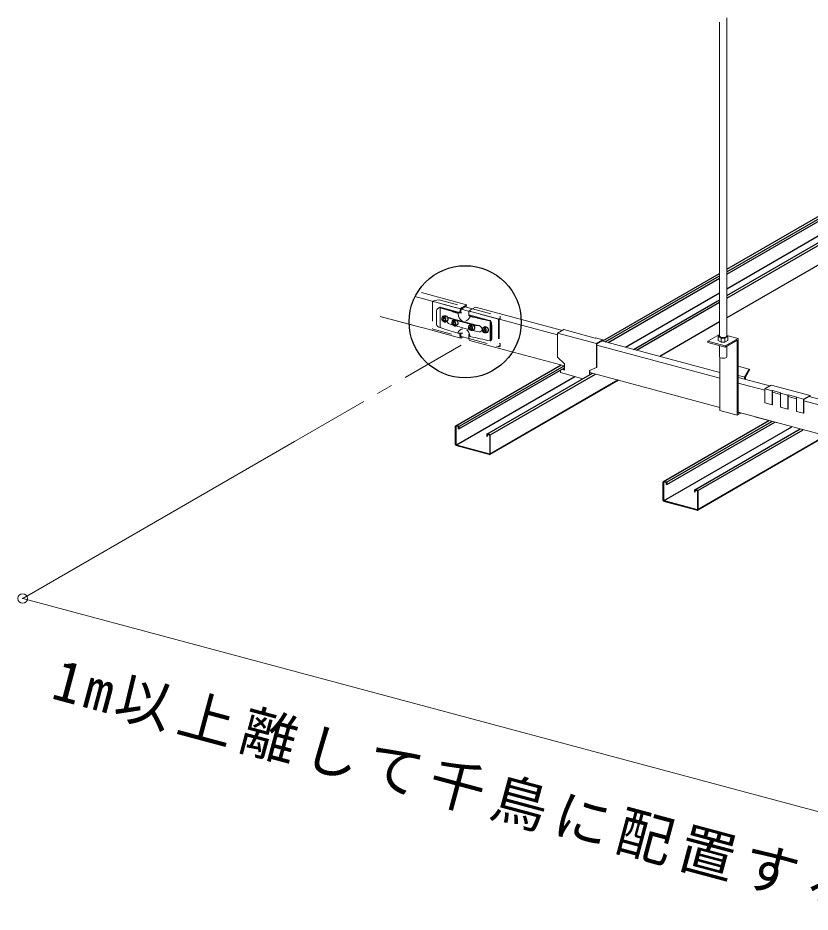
# Model space of a CAD drawing. Units: millimetres on the paper, with parts at other scales. Extents: x -195 to 195, y -1209 to 138.
# Drawn here: x -9.6 to 40, y -93.2 to -37.2 of the extents above; entities that cross this region are included whole.
import ezdxf

# ---------------------------------------------------------------- set-up
doc = ezdxf.new("R2010")
doc.units = ezdxf.units.MM
doc.header["$PDMODE"] = 32
doc.header["$PDSIZE"] = 0.6
doc.linetypes.add('CHAIN1', pattern=[8, 5, -1, 1, -1])
doc.linetypes.add('DASHED1', pattern=[1.8, 1.2, -0.6])
for name, color, linetype, lineweight in [('5-0_中心線', 4, 'CHAIN1', 9), ('5-1_吊り材', 7, 'Continuous', 18), ('5-2_野縁受け', 3, 'Continuous', 18), ('5-3_野縁', 2, 'Continuous', 25), ('5-5_寸法', 4, 'Continuous', 9), ('5-A_クリップ', 7, 'Continuous', 18), ('5-B_補強金具・金具・その他', 3, 'Continuous', 18), ('5-C_ビス・アンカーボルト・強調図形', 2, 'Continuous', 25)]:
    doc.layers.add(name, color=color, linetype=linetype, lineweight=lineweight)
doc.styles.add('ＭＳ ゴシック', font='')
doc.styles.get('ＭＳ ゴシック').set_extended_font_data('MS Gothic')

msp = doc.modelspace()

# ---------------------------------------------------------------- linework, layer by layer
at = {"layer": '5-0_中心線'}
msp.add_line((7.72, -63.76), (18.15, -57.738), dxfattribs=at)
at = {"layer": '5-1_吊り材'}
for p, q in [((34.343, -37.496), (34.343, -57.172)), ((34.793, -57.157), (34.793, -37.236)), ((33.615, -57.476), (34.343, -57.056)), ((33.615, -57.476), (33.615, -57.556)), ((33.615, -57.476), (34.702, -57.767)), ((33.615, -57.556), (34.702, -57.847)), ((34.257, -57.183), (34.343, -57.12)), ((34.447, -57.536), (34.665, -57.536)), ((34.665, -57.536), (34.854, -57.431)), ((34.702, -57.767), (35.499, -57.307)), ((34.702, -57.847), (35.443, -57.419)), ((35.499, -57.307), (34.793, -57.118)), ((34.854, -57.431), (34.854, -57.183)), ((35.443, -57.419), (35.443, -62.116)), ((35.499, -57.307), (35.499, -62.004)), ((34.339, -57.75), (34.339, -58.459)), ((34.702, -57.767), (34.702, -57.847)), ((34.793, -58.459), (34.793, -57.794)), ((34.357, -58.493), (34.357, -61.824)), ((35.962, -59.733), (36.236, -59.258)), ((36.195, -59.234), (36.236, -59.258)), ((35.854, -59.719), (35.499, -59.623)), ((35.907, -59.733), (35.907, -59.86)), ((35.962, -59.875), (35.962, -59.733)), ((34.357, -61.824), (35.443, -62.116)), ((35.676, -61.981), (35.443, -62.116)), ((35.581, -61.956), (35.499, -62.004))]:
    msp.add_line(p, q, dxfattribs=at)
for points in [[(34.257, -57.431), (34.257, -57.183), (34.447, -57.287)], [(34.257, -57.431), (34.447, -57.536), (34.447, -57.287), (34.665, -57.287)], [(34.665, -57.536), (34.665, -57.287), (34.854, -57.183), (34.793, -57.138)], [(35.907, -59.733), (36.195, -59.234), (35.499, -59.047)]]:
    msp.add_lwpolyline(points, dxfattribs=at)
for centre, start_param in [((34.566, -57.157), 0.169876), ((34.566, -58.458), 0.009069)]:
    msp.add_ellipse(centre, major_axis=(-0.227, 0), ratio=0.41029, start_param=start_param, end_param=3.132524, dxfattribs=at)
at = {"layer": '5-2_野縁受け'}
for p, q in [((15.256, -54.678), (18.125, -55.447)), ((18.499, -55.196), (15.672, -54.438)), ((18.499, -55.276), (18.194, -55.452)), ((18.744, -55.519), (19.049, -55.343)), ((24.497, -56.803), (19.049, -55.343)), ((13.089, -55.929), (15.209, -56.497)), ((13.089, -55.929), (15.509, -56.578)), ((18.083, -55.7), (18.083, -55.596)), ((18.139, -55.564), (18.139, -55.695)), ((18.633, -55.827), (18.633, -55.743)), ((18.675, -55.594), (24.193, -57.073)), ((15.509, -56.578), (15.777, -56.65)), ((15.777, -56.65), (18.138, -57.282)), ((18.083, -57.176), (18.083, -56.978)), ((18.139, -56.977), (18.139, -57.144)), ((18.633, -57.323), (18.633, -57.096)), ((18.194, -57.272), (18.274, -57.225)), ((18.686, -57.429), (24.628, -59.021)), ((34.357, -59.445), (26.967, -57.465)), ((26.648, -57.731), (34.357, -59.796)), ((34.357, -61.628), (26.214, -59.446)), ((37.487, -60.284), (35.499, -59.751)), ((35.499, -60.102), (37.175, -60.551)), ((37.652, -60.679), (38.164, -60.816)), ((38.641, -60.944), (39.153, -61.081)), ((50.536, -63.78), (39.957, -60.945)), ((39.63, -61.209), (50.232, -64.05)), ((50.667, -65.998), (35.499, -61.934))]:
    msp.add_line(p, q, dxfattribs=at)
for points in [[(18.194, -55.372), (18.499, -55.196), (18.499, -55.276)], [(37.918, -62.582), (36.773, -62.276), (36.556, -62.217)]]:
    msp.add_lwpolyline(points, dxfattribs=at)
for centre, major_axis, start_param, end_param in [((18.194, -55.532), (-0.06, -0.169), 3.715564, 5.28636), ((18.194, -55.532), (-0.0301, -0.0846), 3.715564, 5.28636), ((18.744, -55.679), (-0.06, -0.169), 3.715564, 5.28636), ((18.194, -57.112), (-0.06, -0.169), 5.28636, 6.487084), ((18.194, -57.112), (-0.0301, -0.0846), 5.28636, 6.45265), ((18.194, -57.112), (-0.06, -0.169), 0.203899, 0.573971), ((18.744, -57.259), (-0.06, -0.169), 5.28636, 6.304262)]:
    msp.add_ellipse(centre, major_axis=major_axis, ratio=0.550454, start_param=start_param, end_param=end_param, dxfattribs=at)
at = {"layer": '5-3_野縁'}
for p, q in [((34.793, -52.974), (55.594, -40.965)), ((34.793, -53.133), (55.782, -41.015)), ((34.793, -53.283), (55.959, -41.063)), ((34.793, -54.193), (57.035, -41.351)), ((34.793, -54.627), (57.55, -41.489)), ((34.793, -54.786), (57.738, -41.539)), ((59.187, -41.928), (34.793, -56.012)), ((27.031, -57.455), (34.343, -53.234)), ((27.187, -57.524), (34.343, -53.393)), ((27.365, -57.571), (34.343, -53.543)), ((28.441, -57.86), (34.343, -54.453)), ((28.955, -57.998), (34.343, -54.887)), ((29.143, -58.048), (34.343, -55.046)), ((34.343, -56.272), (30.593, -58.436)), ((17.818, -62.774), (24.417, -58.965)), ((18.018, -62.968), (24.628, -59.152)), ((18.049, -62.8), (24.605, -59.015)), ((17.854, -63.972), (25.268, -59.692)), ((19.774, -63.298), (26.373, -59.489)), ((20.005, -63.324), (26.561, -59.539)), ((27.978, -59.929), (19.924, -64.579)), ((28.01, -59.928), (19.956, -64.578)), ((28.01, -59.928), (19.956, -64.578)), ((30.837, -66.263), (37.436, -62.453)), ((31.037, -66.457), (37.802, -62.551)), ((31.069, -66.289), (37.624, -62.504)), ((17.8, -63.96), (17.8, -62.81)), ((17.822, -62.816), (17.822, -63.966)), ((17.844, -62.772), (17.974, -62.807)), ((17.974, -62.832), (17.844, -62.797)), ((17.996, -62.962), (17.996, -62.862)), ((18.018, -62.968), (17.996, -62.962)), ((18.018, -62.868), (18.018, -62.968)), ((30.873, -67.461), (38.878, -62.839)), ((32.793, -66.787), (39.392, -62.977)), ((33.025, -66.813), (39.58, -63.028)), ((19.756, -63.334), (19.756, -63.434)), ((19.756, -63.434), (19.778, -63.44)), ((19.778, -63.34), (19.778, -63.44)), ((19.93, -63.331), (19.8, -63.296)), ((19.93, -63.356), (19.8, -63.321)), ((19.952, -63.386), (19.952, -64.536)), ((19.974, -64.542), (19.974, -63.392)), ((40.998, -63.417), (32.943, -68.068)), ((41.03, -63.416), (32.975, -68.066)), ((19.93, -64.556), (17.844, -63.997)), ((19.924, -64.579), (17.844, -64.022)), ((30.82, -67.448), (30.82, -66.298)), ((30.841, -66.304), (30.841, -67.454)), ((30.863, -66.26), (30.994, -66.295)), ((30.994, -66.32), (30.863, -66.285)), ((31.015, -66.451), (31.015, -66.351)), ((31.037, -66.457), (31.015, -66.451)), ((31.037, -66.357), (31.037, -66.457)), ((32.776, -66.823), (32.776, -66.923)), ((32.776, -66.923), (32.797, -66.928)), ((32.797, -66.828), (32.797, -66.928)), ((32.95, -66.819), (32.819, -66.784)), ((32.95, -66.844), (32.819, -66.809)), ((32.971, -66.875), (32.971, -68.025)), ((32.993, -68.031), (32.993, -66.881)), ((32.95, -68.044), (30.863, -67.485)), ((32.943, -68.068), (30.863, -67.51))]:
    msp.add_line(p, q, dxfattribs=at)
for centre, major_axis, start_param, end_param in [((17.844, -62.822), (-0.0243, 0.048), 5.691408, 7.262205), ((17.844, -62.822), (0.0121, -0.024), 2.549816, 4.120612), ((17.974, -62.857), (-0.0243, 0.048), 4.120612, 5.691408), ((17.974, -62.857), (0.0121, -0.024), 0.97902, 2.549816), ((19.8, -63.346), (-0.0243, 0.048), 5.691408, 7.262205), ((19.8, -63.346), (0.0121, -0.024), 2.549816, 4.120612), ((19.93, -63.381), (-0.0243, 0.048), 4.120612, 5.691408), ((19.93, -63.381), (0.0121, -0.024), 0.97902, 2.549816), ((17.844, -63.972), (-0.0243, 0.048), 0.97902, 2.549816), ((17.844, -63.972), (0.0121, -0.024), 4.120612, 5.691408), ((19.93, -64.531), (0.0121, -0.024), 5.691408, 7.262205), ((19.93, -64.531), (-0.0243, 0.048), 2.549816, 4.120612), ((30.863, -66.31), (-0.0243, 0.048), 5.691408, 7.262205), ((30.863, -66.31), (0.0121, -0.024), 2.549816, 4.120612), ((30.994, -66.345), (-0.0243, 0.048), 4.120612, 5.691408), ((30.994, -66.345), (0.0121, -0.024), 0.97902, 2.549816), ((32.819, -66.834), (-0.0243, 0.048), 5.691408, 7.262205), ((32.819, -66.834), (0.0121, -0.024), 2.549816, 4.120612), ((32.95, -66.869), (-0.0243, 0.048), 4.120612, 5.691408), ((32.95, -66.869), (0.0121, -0.024), 0.97902, 2.549816), ((30.863, -67.46), (-0.0243, 0.048), 0.97902, 2.549816), ((30.863, -67.46), (0.0121, -0.024), 4.120612, 5.691408), ((32.95, -68.019), (0.0121, -0.024), 5.691408, 7.262205), ((32.95, -68.019), (-0.0243, 0.048), 2.549816, 4.120612)]:
    msp.add_ellipse(centre, major_axis=major_axis, ratio=0.751651, start_param=start_param, end_param=end_param, dxfattribs=at)
at = {"layer": '5-5_寸法'}
for p, q in [((7.72, -63.76), (-9.312, -73.593)), ((-9.312, -73.593), (53.791, -90.502))]:
    msp.add_line(p, q, dxfattribs=at)
at = {"layer": '5-5_寸法', "color": 7}
msp.add_point((-9.312, -73.593), dxfattribs=at)
at = {"layer": '5-A_クリップ'}
for p, q in [((24.193, -56.979), (24.597, -56.746)), ((24.193, -56.979), (24.193, -58.479)), ((24.193, -56.979), (26.627, -57.631)), ((25.053, -56.868), (24.597, -56.746)), ((25.032, -56.88), (26.553, -57.288)), ((26.553, -57.288), (26.574, -57.276)), ((26.627, -57.631), (26.627, -59.131)), ((26.648, -57.649), (27.01, -57.44)), ((26.648, -57.649), (26.648, -59.119)), ((27.01, -57.44), (27.01, -57.476)), ((27.031, -57.398), (27.031, -57.482)), ((24.193, -58.479), (24.628, -58.895)), ((24.372, -59.451), (24.372, -59.3)), ((24.53, -59.208), (24.58, -59.282)), ((24.551, -59.196), (24.6, -59.27)), ((24.628, -59.295), (24.628, -58.895)), ((26.193, -59.314), (26.627, -59.131)), ((26.193, -59.593), (26.193, -59.314)), ((26.214, -59.306), (26.214, -59.581)), ((26.627, -59.131), (26.648, -59.119)), ((25.783, -59.829), (24.372, -59.451)), ((37.175, -60.464), (37.578, -60.231)), ((37.175, -60.464), (37.175, -61.345)), ((37.631, -60.586), (37.175, -60.464)), ((40.012, -60.883), (37.578, -60.231)), ((37.631, -60.586), (37.652, -60.574)), ((37.631, -60.586), (37.631, -61.468)), ((37.652, -60.574), (37.652, -61.456)), ((37.652, -60.574), (38.185, -60.717)), ((38.164, -60.729), (38.185, -60.717)), ((38.164, -60.729), (38.164, -61.61)), ((38.164, -60.729), (38.62, -60.851)), ((38.62, -60.851), (38.641, -60.839)), ((38.62, -60.851), (38.62, -61.733)), ((38.641, -60.839), (38.641, -61.721)), ((39.173, -60.982), (38.641, -60.839)), ((39.153, -60.994), (39.173, -60.982)), ((39.153, -60.994), (39.153, -61.875)), ((39.153, -60.994), (39.609, -61.116)), ((39.609, -61.116), (40.012, -60.883)), ((39.63, -61.134), (39.991, -60.925)), ((39.991, -60.925), (39.991, -60.955)), ((40.012, -60.883), (40.012, -60.96)), ((37.175, -61.345), (37.631, -61.468)), ((37.631, -61.468), (37.652, -61.456)), ((39.609, -61.116), (39.609, -61.998)), ((39.63, -61.134), (39.63, -61.986)), ((38.164, -61.61), (38.62, -61.733)), ((38.62, -61.733), (38.641, -61.721)), ((39.153, -61.875), (39.609, -61.998)), ((39.609, -61.998), (39.63, -61.986))]:
    msp.add_line(p, q, dxfattribs=at)
for points in [[(25.032, -56.88), (25.053, -56.868), (25.053, -56.886)], [(26.627, -57.631), (27.031, -57.398), (26.574, -57.276)], [(24.628, -59.295), (24.58, -59.282), (24.6, -59.27), (24.628, -59.278)]]:
    msp.add_lwpolyline(points, dxfattribs=at)
at = {"layer": '5-B_補強金具・金具・その他', "linetype": 'DASHED1'}
for p, q in [((16.368, -55.03), (16.368, -56.685)), ((18.167, -55.477), (16.378, -54.998)), ((16.398, -54.978), (16.48, -54.931)), ((16.48, -54.931), (16.769, -54.894)), ((16.732, -55.406), (16.765, -55.387)), ((16.769, -54.894), (18.402, -55.332)), ((18.139, -55.695), (16.973, -55.382)), ((18.633, -55.827), (19.893, -56.165)), ((20.498, -56.102), (18.666, -55.611)), ((18.857, -55.454), (20.59, -55.918)), ((20.59, -55.918), (20.609, -56.037)), ((20.498, -56.136), (20.498, -57.792)), ((20.528, -56.084), (20.609, -56.037)), ((20.531, -56.138), (20.531, -57.773)), ((20.536, -56.129), (20.609, -56.087)), ((20.609, -56.037), (20.609, -56.087)), ((16.394, -56.721), (18.16, -57.195)), ((18.633, -57.321), (20.523, -57.828)), ((19.997, -57.451), (20.021, -57.432)), ((20.59, -57.618), (20.531, -57.602)), ((20.59, -57.618), (20.609, -57.737)), ((20.538, -57.778), (20.609, -57.737)), ((20.538, -57.828), (20.609, -57.787)), ((20.609, -57.737), (20.609, -57.787))]:
    msp.add_line(p, q, dxfattribs=at)
at = {"layer": '5-B_補強金具・金具・その他'}
for p, q in [((16.834, -56.624), (16.834, -55.374)), ((18.402, -55.332), (18.857, -55.454)), ((16.611, -55.58), (16.611, -56.43)), ((17.98, -55.709), (18.139, -55.695)), ((18.167, -55.477), (18.598, -55.593)), ((18.598, -55.593), (18.666, -55.611)), ((18.609, -55.821), (18.717, -55.935)), ((19.976, -57.465), (19.976, -56.215)), ((20.045, -56.5), (20.045, -57.35)), ((20.069, -57.33), (20.069, -56.48)), ((18.257, -56.976), (17.946, -56.979)), ((18.609, -57.071), (18.717, -57.185)), ((18.16, -57.195), (18.633, -57.321))]:
    msp.add_line(p, q, dxfattribs=at)
msp.add_lwpolyline([(17.98, -55.709), (17.972, -55.736), (18.194, -55.71)], dxfattribs=at)
at = {"layer": '5-B_補強金具・金具・その他', "linetype": 'DASHED1'}
for centre, radius, start, end in [((16.428, -55.03), 0.06, 120, 180), ((16.89, -55.603), 0.25, 95.096, 120), ((18.897, -55.627), 0.331, 217.1689, 217.2774), ((20.558, -56.136), 0.06, 120, 180), ((20.541, -56.138), 0.01, 120, 180), ((16.403, -56.688), 0.0344, 175.3044, 255), ((20.532, -57.795), 0.0344, 175.3044, 280.5293), ((20.537, -57.772), 0.006, 178.3446, 277.4891)]:
    msp.add_arc(centre, radius, start, end, dxfattribs=at)
at = {"layer": '5-B_補強金具・金具・その他'}
for centre, radius, start, end in [((16.857, -55.623), 0.25, 95.096, 170.0725), ((22.37, -39.957), 16.381, 250.2497, 254.428), ((22.159, -40.704), 15.576, 250.1443, 254.4379), ((18.473, -55.758), 0.512, 182.2167, 240.0524), ((18.228, -55.737), 0.528, 291.8088, 335.9963), ((18.897, -55.627), 0.331, 217.2774, 238.4368), ((18.748, -55.929), 0.031, 140.4911, 192.0415), ((35.615, 17.155), 75.018, 256.98255, 257.9675), ((26.103, -25.715), 31.083, 256.2663, 258.6737), ((16.828, -56.405), 0.219, 186.3973, 271.7344), ((17.538, -56.139), 0.289, 200.0175, 243.8226), ((17.388, -56.137), 0.14, 80.8079, 124.5191), ((23.23, -37.879), 19.069, 252.0918, 253.2611), ((23.274, -37.854), 19.069, 252.0918, 257.9082), ((23.274, -38.254), 19.069, 252.0918, 252.7915), ((23.274, -38.254), 19.069, 253.3999, 256.1016), ((23.23, -37.879), 19.069, 253.6564, 253.6586), ((23.23, -37.879), 19.069, 253.6574, 256.5206), ((23.23, -37.879), 19.069, 256.8739, 257.9082), ((19.163, -56.782), 0.305, 8.0129, 67.6462), ((19.421, -56.5), 0.624, 0.0144, 27.1572), ((19.445, -56.481), 0.624, 0.0144, 27.4781), ((22.37, -41.207), 16.381, 250.2497, 254.3325), ((18.308, -57.107), 0.397, 95.9117, 153.4933), ((18.164, -57.188), 0.545, 3.8079, 51.7686), ((23.274, -38.254), 19.069, 256.6739, 257.9082), ((19.297, -56.732), 0.169, 264.1413, 357.4091), ((35.615, 15.905), 75.018, 256.98255, 257.9675), ((19.915, -57.351), 0.13, 297.9709, 0.3221), ((19.939, -57.331), 0.13, 309.0653, 0.3221)]:
    msp.add_arc(centre, radius, start, end, dxfattribs=at)
at = {"layer": '5-C_ビス・アンカーボルト・強調図形'}
msp.add_circle((18.408, -56.266), 3.513, dxfattribs=at)
for centre, radius, start, end in [((17.299, -56.053), 0.245, 156.0628, 186.8177), ((17.336, -56.047), 0.208, 150.3493, 186.1237), ((17.008, -55.384), 0.756, 269.4614, 274.6633), ((16.978, -55.416), 0.67, 272.0685, 276.6751), ((17.299, -56.053), 0.245, 200.311, 229.853), ((16.978, -55.416), 0.67, 282.9977, 289.9326), ((17.008, -55.384), 0.756, 280.3619, 285.7216), ((17.336, -56.047), 0.208, 202.8712, 233.8826), ((17.63, -55.634), 0.756, 269.4614, 274.6633), ((17.6, -55.666), 0.67, 272.0685, 276.6751), ((17.921, -56.302), 0.245, 156.0628, 186.8177), ((17.921, -56.302), 0.245, 200.311, 229.853), ((17.958, -56.297), 0.208, 150.3493, 186.1237), ((17.6, -55.666), 0.67, 282.9977, 289.9326), ((17.63, -55.634), 0.756, 280.3619, 285.7216), ((17.958, -56.297), 0.208, 202.8712, 233.8826), ((18.971, -56.585), 0.245, 156.0628, 186.8177), ((19.008, -56.579), 0.208, 150.3493, 186.1237), ((18.68, -55.917), 0.756, 269.4614, 274.6633), ((18.65, -55.949), 0.67, 272.0685, 276.6751), ((18.971, -56.585), 0.245, 200.311, 229.853), ((18.65, -55.949), 0.67, 282.9977, 289.9326), ((18.68, -55.917), 0.756, 280.3619, 285.7216), ((19.008, -56.579), 0.208, 202.8712, 233.8826), ((19.54, -56.063), 0.756, 269.4614, 274.6633), ((19.51, -56.095), 0.67, 272.0685, 276.6751), ((19.831, -56.731), 0.245, 156.0628, 186.8177), ((19.831, -56.731), 0.245, 200.311, 229.853), ((19.867, -56.726), 0.208, 150.3493, 186.1237), ((19.51, -56.095), 0.67, 282.9977, 289.9326), ((19.867, -56.726), 0.208, 202.8712, 233.8826), ((19.54, -56.063), 0.756, 280.3619, 285.7216)]:
    msp.add_arc(centre, radius, start, end, dxfattribs=at)
for centre in [(17.141, -56.089), (17.764, -56.339), (18.813, -56.621), (19.673, -56.767)]:
    msp.add_ellipse(centre, major_axis=(0.041, -0.196), ratio=0.9, dxfattribs=at)

# ---------------------------------------------------------------- texts
at = {"layer": '5-5_寸法', "insert": (-7.697, -80.104), "char_height": 2.566, "attachment_point": 7, "rotation": 345, "style": 'ＭＳ ゴシック'}
msp.add_mtext('\\T1.16;1m以上離して千鳥に配置する', dxfattribs=at)

doc.saveas('drawing.dxf')
